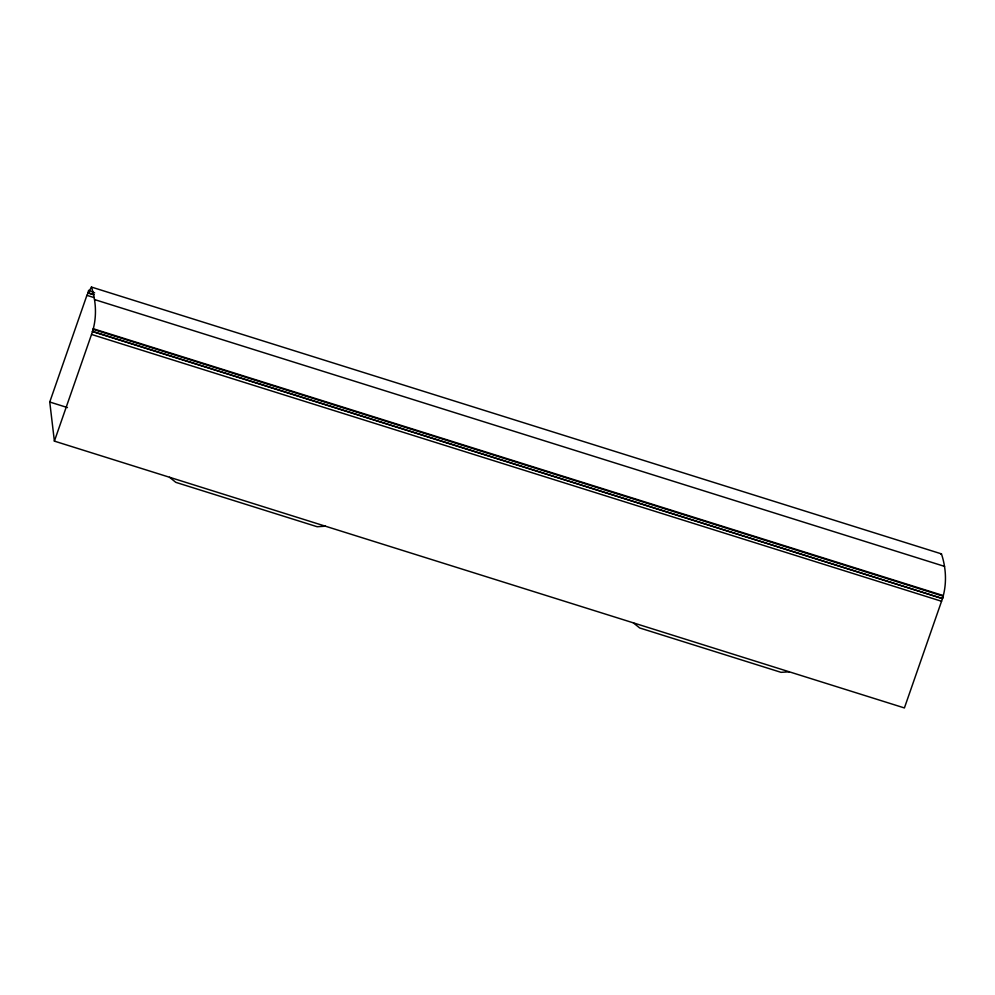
<?xml version="1.0" encoding="UTF-8"?>
<svg xmlns="http://www.w3.org/2000/svg" width="995" height="995" viewBox="0 0 995 995"><rect width="100%" height="100%" fill="white"/><g stroke="black" fill="none" stroke-linecap="round" stroke-linejoin="round"><path stroke-width="1.49" d="M54.389 441.121L91.54 334.444C97.025 319.296 96.503 302.206 91.44 287.058L86.901 295.341L49.75 402.017L54.389 441.121L904.405 707.942L941.556 601.266C947.041 586.117 946.506 569.028 941.444 553.879L91.44 287.058M93.791 294.831L87.871 292.965L88.642 290.316L94.649 292.866M92.473 331.758L93.207 328.736L943.223 595.557L943.297 596.241L942.489 598.58L92.435 331.459M940.748 554.252L941.444 553.879M325.427 526.193L317.156 526.728L175.816 482.351L169.511 477.252M789.284 671.812L781.025 672.334L639.673 627.957L633.367 622.858M87.834 292.654L93.754 294.52M86.901 295.341L94.301 297.654M94.562 299.57L944.566 566.391M93.294 329.42L943.297 596.241M93.916 331.92L942.489 598.58M91.54 334.444L941.556 601.266M49.75 402.017L67.461 407.577"/></g></svg>
